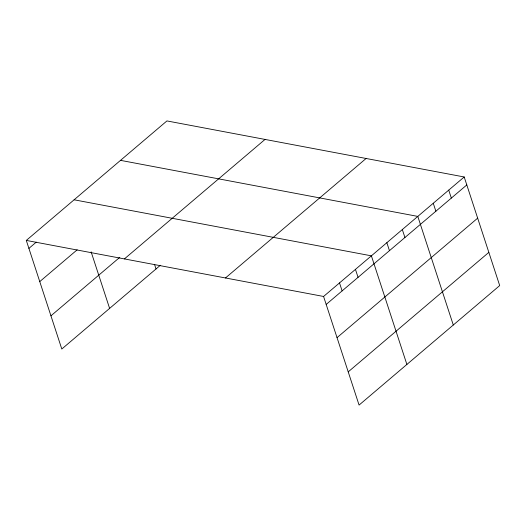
<?xml version="1.0" encoding="UTF-8"?>
<svg xmlns="http://www.w3.org/2000/svg" width="526" height="526" viewBox="0 0 526 526"><rect width="100%" height="100%" fill="white"/><g stroke="black" fill="none" stroke-linecap="round" stroke-linejoin="round"><path stroke-width="0.79" d="M26.3 240.421L166.926 120.927L464.202 176.973L499.7 285.579L359.074 405.073L323.575 296.467L26.3 240.421L61.798 349.027L160.351 265.288M28.904 248.384L36.261 242.138M39.759 281.601L77.151 249.824M50.943 315.817L119.796 257.313M124.399 258.917L265.032 139.423M225.47 277.971L366.103 158.477M323.575 296.467L464.202 176.973M326.179 304.436L466.805 184.935M337.034 337.646L477.661 218.152M348.219 371.862L488.845 252.368M120.52 160.358L417.795 216.403L453.294 325.015M74.113 199.795L371.389 255.84L406.887 364.446M448.731 190.116L451.334 198.085M433.266 203.26L435.87 211.228M402.324 229.553L404.928 237.515M386.853 242.696L389.457 250.659M355.451 269.384L358.055 277.347M339.513 282.922L342.117 290.891M154.506 264.328L156.018 268.964M91.129 251.855L109.612 308.4"/></g></svg>
